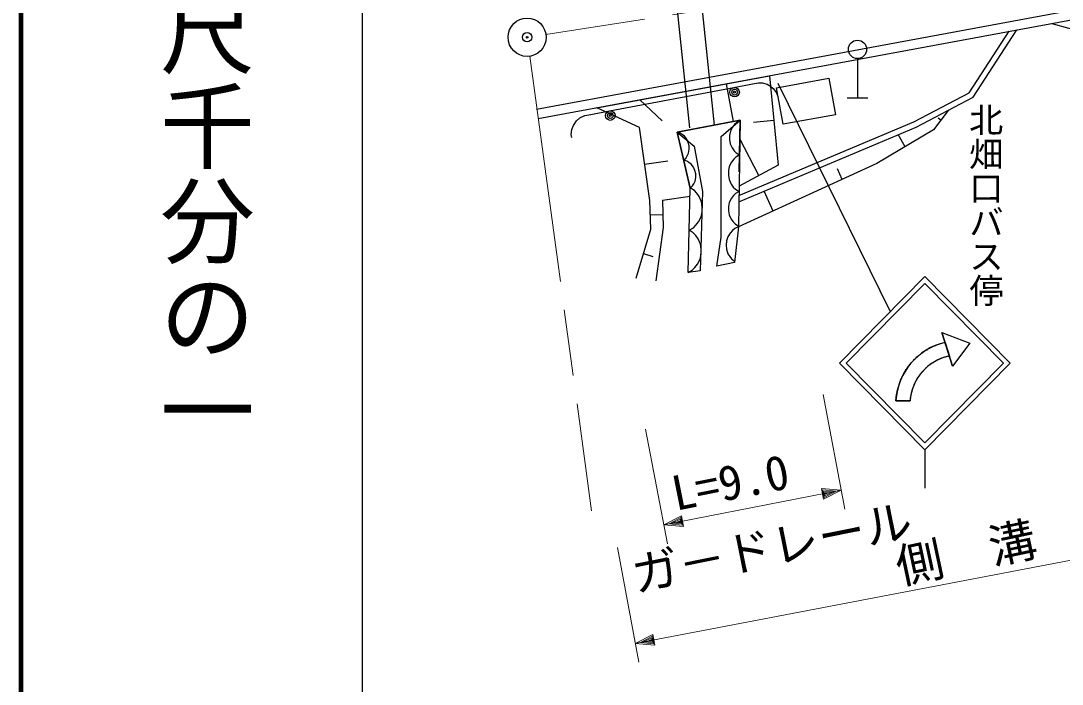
# Model space of a CAD drawing. Units: millimetres, scale not verified. Extents: x 40000 to 680000, y 20000 to 380000.
# Drawn here: x 40000 to 94911, y 249042 to 284042 of the extents above; entities that cross this region are included whole.
import ezdxf
from ezdxf.enums import TextEntityAlignment as Align

# ---------------------------------------------------------------- set-up
doc = ezdxf.new("R2010")
doc.units = ezdxf.units.MM
doc.header["$LTSCALE"] = 1000
doc.header["$PDMODE"] = 32
doc.header["$PDSIZE"] = 500
doc.linetypes.add('CHAIN', pattern=[18.5, 12, -1.5, 3.5, -1.5])
for name, color, linetype, lineweight in [('M-BGD', 7, 'Continuous', 25), ('M-BMK', 2, 'CHAIN', 13), ('M-BMK-SRVR', 3, 'Continuous', 25), ('M-STR-HTXT', 7, 'Continuous', 13), ('M-STR-STRC', 7, 'Continuous', 25), ('M-TTL', 2, 'Continuous', 140), ('M-TTL-BAND', 7, 'Continuous', 25)]:
    doc.layers.add(name, color=color, linetype=linetype, lineweight=lineweight)
doc.layers.add('M-BGD-HTXT', color=7, linetype='Continuous')
doc.layers.add('M-OTRS', color=6, linetype='Continuous')
doc.styles.add('@ＭＳ ゴシック', font='')
doc.styles.add('ＭＳ ゴシック', font='')
doc.styles.get('@ＭＳ ゴシック').set_extended_font_data('@MS Gothic')
doc.styles.get('ＭＳ ゴシック').set_extended_font_data('MS Gothic')

msp = doc.modelspace()

# ---------------------------------------------------------------- linework, layer by layer
at = {"layer": 'M-BGD'}
for p, q in [((75284, 278400), (74230, 288432)), ((76578, 278540), (75515, 288642)), ((67192, 279386), (109939, 287308)), ((67282, 278887), (110028, 286809)), ((94357, 283904), (97474, 283039)), ((90012, 280241), (92117, 283489)), ((90220, 280007), (92526, 283565)), ((84118, 282048), (84118, 279977)), ((70370, 279459), (79474, 281146)), ((79474, 281146), (79943, 276423)), ((77198, 280724), (77558, 278723)), ((77593, 280527), (78577, 280712)), ((78577, 280712), (78892, 280772)), ((78892, 280772), (79096, 280769)), ((79096, 280769), (79354, 280693)), ((79354, 280693), (79533, 280603)), ((79533, 280603), (79680, 280466)), ((79849, 280515), (82600, 281014)), ((82600, 281014), (82950, 279089)), ((71038, 279294), (77593, 280527)), ((79680, 280466), (79842, 280248)), ((79842, 280248), (79918, 280056)), ((80206, 278585), (79849, 280515)), ((79918, 280056), (79940, 279936)), ((87086, 278714), (90012, 280241)), ((72646, 279881), (73812, 278763)), ((83578, 279977), (84658, 279977)), ((87213, 278437), (90220, 280007)), ((69479, 278917), (69739, 279049)), ((69739, 279049), (70054, 279108)), ((70054, 279108), (71038, 279294)), ((72615, 278407), (70370, 279459)), ((82950, 279089), (80206, 278585)), ((88896, 279316), (88118, 278289)), ((69062, 278302), (69144, 278524)), ((69144, 278524), (69304, 278761)), ((69304, 278761), (69479, 278917)), ((73170, 274557), (72615, 278407)), ((74601, 278170), (77929, 278793)), ((77929, 278793), (74601, 278170)), ((76936, 277934), (77929, 278793)), ((77527, 278434), (77416, 278216)), ((77637, 278578), (77527, 278434)), ((77747, 278686), (77637, 278578)), ((77929, 278793), (77747, 278686)), ((77929, 278793), (77841, 273164)), ((77854, 274825), (87086, 278714)), ((77862, 274498), (87213, 278437)), ((77862, 274498), (87213, 278437)), ((77886, 276068), (77929, 278793)), ((79709, 278784), (78639, 278675)), ((88507, 278802), (88364, 278914)), ((69027, 278048), (69062, 278302)), ((69056, 277888), (69027, 278048)), ((74601, 278170), (75506, 277430)), ((74601, 278170), (75301, 275208)), ((75301, 275208), (74601, 278170)), ((74768, 278116), (74601, 278169)), ((74876, 278049), (74768, 278116)), ((74992, 277951), (74876, 278049)), ((75122, 277795), (74992, 277951)), ((76936, 272631), (76936, 277934)), ((77376, 277997), (77373, 277778)), ((77416, 278216), (77376, 277997)), ((88118, 278289), (85140, 276512)), ((86629, 277400), (86260, 278036)), ((75193, 277625), (75122, 277795)), ((75235, 277447), (75193, 277625)), ((75248, 277262), (75235, 277447)), ((75506, 277430), (75944, 275031)), ((77373, 277778), (77405, 277558)), ((77405, 277558), (77510, 277337)), ((77510, 277337), (77616, 277190)), ((78909, 275874), (77914, 277807)), ((74951, 276689), (75076, 276813)), ((75076, 276813), (75143, 276923)), ((75143, 276923), (75202, 277063)), ((75202, 277063), (75248, 277262)), ((77709, 276853), (77593, 276739)), ((77616, 277190), (77722, 277078)), ((77900, 276966), (77709, 276853)), ((77722, 277078), (77900, 276966)), ((72893, 276482), (74114, 276663)), ((75118, 276636), (74951, 276689)), ((75227, 276568), (75118, 276636)), ((75342, 276471), (75227, 276568)), ((75472, 276315), (75342, 276471)), ((75543, 276144), (75472, 276315)), ((77359, 276357), (77317, 276126)), ((77476, 276587), (77359, 276357)), ((77593, 276739), (77476, 276587)), ((85140, 276512), (77841, 273164)), ((79943, 276423), (77875, 275326)), ((83315, 275675), (83063, 276241)), ((75585, 275966), (75543, 276144)), ((75552, 275583), (75598, 275782)), ((75598, 275782), (75585, 275966)), ((77317, 276126), (77313, 275895)), ((77313, 275895), (77348, 275663)), ((77348, 275663), (77458, 275430)), ((75185, 270765), (75301, 275208)), ((75301, 275208), (75426, 275333)), ((75518, 275090), (75302, 275230)), ((75426, 275333), (75493, 275443)), ((75493, 275443), (75552, 275583)), ((77458, 275430), (77570, 275274)), ((77570, 275274), (77682, 275156)), ((77682, 275156), (77870, 275037)), ((73229, 273046), (73170, 274557)), ((73842, 274586), (75290, 274795)), ((73842, 274586), (73871, 273135)), ((75647, 274952), (75518, 275090)), ((75774, 274770), (75647, 274952)), ((75899, 274499), (75774, 274770)), ((75944, 275031), (75827, 270854)), ((77469, 274678), (77357, 274461)), ((77579, 274823), (77469, 274678)), ((77689, 274931), (77579, 274823)), ((77870, 275037), (77689, 274931)), ((79666, 274001), (79194, 275060)), ((75936, 274230), (75899, 274499)), ((75929, 273962), (75936, 274230)), ((77318, 274242), (77314, 274023)), ((77314, 274023), (77347, 273803)), ((77357, 274461), (77318, 274242)), ((73199, 273801), (73857, 273827)), ((75739, 273431), (75878, 273695)), ((75878, 273695), (75929, 273962)), ((77347, 273803), (77452, 273582)), ((77452, 273582), (77557, 273434)), ((72440, 270469), (73229, 273046)), ((73871, 273135), (73491, 270321)), ((75243, 272997), (75467, 273125)), ((75460, 272857), (75243, 272997)), ((75467, 273125), (75602, 273256)), ((75602, 273256), (75739, 273431)), ((77531, 272979), (77408, 272846)), ((77650, 273076), (77531, 272979)), ((77557, 273434), (77664, 273323)), ((77841, 273164), (77637, 271298)), ((77841, 273164), (77650, 273076)), ((77664, 273323), (77842, 273210)), ((75588, 272720), (75460, 272857)), ((75716, 272538), (75588, 272720)), ((75841, 272266), (75716, 272538)), ((76703, 271091), (76936, 272631)), ((77217, 272426), (77193, 272208)), ((77277, 272640), (77217, 272426)), ((77408, 272846), (77277, 272640)), ((75877, 271997), (75841, 272266)), ((75870, 271729), (75877, 271997)), ((77193, 272208), (77205, 271986)), ((77205, 271986), (77288, 271756)), ((72834, 271757), (73324, 271603)), ((75680, 271198), (75819, 271463)), ((75819, 271463), (75870, 271729)), ((77637, 271298), (76703, 271091)), ((77288, 271756), (77380, 271599)), ((77380, 271599), (77475, 271478)), ((77475, 271478), (77642, 271348)), ((75185, 270765), (75408, 270893)), ((75827, 270854), (75185, 270765)), ((75408, 270893), (75544, 271023)), ((75544, 271023), (75680, 271198))]:
    msp.add_line(p, q, dxfattribs=at)
for centre, major_axis in [((84118, 282535), (0, 487)), ((77639, 280278), (0, 254)), ((77639, 280278), (0, 152)), ((77639, 280278), (0, 50.8)), ((71083, 279044), (0, 254)), ((71083, 279044), (0, 152)), ((71083, 279044), (0, 50.8))]:
    msp.add_ellipse(centre, major_axis=major_axis, ratio=0.985579, dxfattribs=at)
at = {"layer": 'M-BMK'}
for p, q in [((164294, 298288), (67687, 283328)), ((66835, 282170), (70098, 258193))]:
    msp.add_line(p, q, dxfattribs=at)
at = {"layer": 'M-BMK-SRVR'}
for major_axis in [(0, 1015), (0, 40.6)]:
    msp.add_ellipse((66698, 283175), major_axis=major_axis, ratio=0.985579, dxfattribs=at)
at = {"layer": 'M-OTRS'}
msp.add_point((66698, 283175), dxfattribs=at)
at = {"layer": 'M-STR-HTXT'}
for p, q in [((83451, 258277), (82305, 264329)), ((72947, 262505), (74093, 256453)), ((72398, 251192), (115145, 259364)), ((73905, 257450), (83262, 259273)), ((82332, 258803), (82227, 259361)), ((82227, 259361), (83262, 259273)), ((82356, 258890), (82281, 259289)), ((82281, 259289), (82987, 259220)), ((83262, 259273), (82332, 258803)), ((82381, 258978), (82335, 259217)), ((82335, 259217), (82830, 259189)), ((82987, 259220), (82356, 258890)), ((82830, 259189), (82381, 258978)), ((82405, 259065), (82390, 259145)), ((82390, 259145), (82594, 259143)), ((82594, 259143), (82405, 259065)), ((73905, 257450), (74834, 257920)), ((74180, 257503), (74810, 257833)), ((74337, 257534), (74786, 257745)), ((74831, 257506), (74337, 257534)), ((74573, 257580), (74762, 257658)), ((74777, 257578), (74573, 257580)), ((74762, 257658), (74777, 257578)), ((74786, 257745), (74831, 257506)), ((74810, 257833), (74885, 257434)), ((74834, 257920), (74940, 257362)), ((74940, 257362), (73905, 257450)), ((74885, 257434), (74180, 257503)), ((71459, 256251), (72583, 250195)), ((72398, 251192), (73329, 251660)), ((72673, 251245), (73305, 251572)), ((73305, 251572), (73379, 251173)), ((73329, 251660), (73433, 251101)), ((73433, 251101), (72398, 251192)), ((73379, 251173), (72673, 251245)), ((72831, 251275), (73280, 251485)), ((73325, 251246), (72831, 251275)), ((73067, 251320), (73256, 251398)), ((73271, 251318), (73067, 251320)), ((73256, 251398), (73271, 251318)), ((73280, 251485), (73325, 251246))]:
    msp.add_line(p, q, dxfattribs=at)
at = {"layer": 'M-STR-STRC'}
for p, q in [((79920, 280758), (85844, 268702)), ((83164, 265982), (87666, 270550)), ((83517, 265982), (87666, 270191)), ((92168, 265982), (87666, 270550)), ((91814, 265982), (87666, 270191)), ((88573, 267604), (90043, 267031)), ((88573, 267604), (89131, 265829)), ((88573, 267604), (90043, 267031)), ((88573, 267604), (89131, 265829)), ((88738, 267076), (88573, 267604)), ((88573, 267604), (90043, 267031)), ((89131, 265829), (88573, 267604)), ((88573, 267604), (90043, 267031)), ((88079, 266851), (88132, 266875)), ((88132, 266875), (88186, 266898)), ((88186, 266898), (88239, 266920)), ((88239, 266920), (88294, 266942)), ((88294, 266942), (88348, 266962)), ((88348, 266962), (88403, 266981)), ((88403, 266981), (88458, 267000)), ((88458, 267000), (88514, 267017)), ((88514, 267017), (88570, 267033)), ((88570, 267033), (88626, 267049)), ((88626, 267049), (88682, 267063)), ((88738, 267076), (88682, 267063)), ((88738, 267076), (88965, 266356)), ((88738, 267076), (88965, 266356)), ((90043, 267031), (89131, 265829)), ((90043, 267031), (89131, 265829)), ((90043, 267031), (89131, 265829)), ((90043, 267031), (89131, 265829)), ((87255, 266305), (87299, 266344)), ((87299, 266344), (87343, 266382)), ((87343, 266382), (87388, 266419)), ((87388, 266419), (87434, 266456)), ((87434, 266456), (87480, 266491)), ((87480, 266491), (87527, 266526)), ((87527, 266526), (87575, 266560)), ((87575, 266560), (87623, 266593)), ((87623, 266593), (87672, 266625)), ((87672, 266625), (87721, 266657)), ((87721, 266657), (87770, 266687)), ((87770, 266687), (87821, 266717)), ((87821, 266717), (87871, 266745)), ((87871, 266745), (87923, 266773)), ((87923, 266773), (87974, 266800)), ((87974, 266800), (88027, 266826)), ((88027, 266826), (88079, 266851)), ((88833, 266326), (88789, 266314)), ((88877, 266337), (88833, 266326)), ((88921, 266347), (88877, 266337)), ((88965, 266356), (88921, 266347)), ((89131, 265829), (88965, 266356)), ((83164, 265982), (87666, 261414)), ((83517, 265982), (87666, 261773)), ((86752, 265736), (86786, 265784)), ((86786, 265784), (86821, 265831)), ((86821, 265831), (86857, 265877)), ((86857, 265877), (86893, 265923)), ((86893, 265923), (86930, 265969)), ((86930, 265969), (86968, 266013)), ((86968, 266013), (87007, 266057)), ((87007, 266057), (87047, 266100)), ((87047, 266100), (87087, 266143)), ((87087, 266143), (87128, 266184)), ((87128, 266184), (87170, 266226)), ((87170, 266226), (87212, 266266)), ((87212, 266266), (87255, 266305)), ((87666, 261773), (91814, 265982)), ((87666, 261414), (92168, 265982)), ((87798, 265787), (87764, 265757)), ((87833, 265816), (87798, 265787)), ((87868, 265845), (87833, 265816)), ((87904, 265873), (87868, 265845)), ((87940, 265900), (87904, 265873)), ((87976, 265927), (87940, 265900)), ((88014, 265953), (87976, 265927)), ((88051, 265978), (88014, 265953)), ((88089, 266003), (88051, 265978)), ((88128, 266027), (88089, 266003)), ((88166, 266050), (88128, 266027)), ((88206, 266073), (88166, 266050)), ((88245, 266095), (88206, 266073)), ((88285, 266116), (88245, 266095)), ((88326, 266137), (88285, 266116)), ((88366, 266156), (88326, 266137)), ((88407, 266176), (88366, 266156)), ((88449, 266194), (88407, 266176)), ((88490, 266212), (88449, 266194)), ((88532, 266229), (88490, 266212)), ((88574, 266245), (88532, 266229)), ((88617, 266260), (88574, 266245)), ((88660, 266275), (88617, 266260)), ((88703, 266289), (88660, 266275)), ((88746, 266302), (88703, 266289)), ((88789, 266314), (88746, 266302)), ((86434, 265175), (86459, 265228)), ((86459, 265228), (86484, 265281)), ((86484, 265281), (86510, 265334)), ((86510, 265334), (86538, 265386)), ((86538, 265386), (86566, 265437)), ((86566, 265437), (86595, 265489)), ((86595, 265489), (86624, 265539)), ((86624, 265539), (86655, 265589)), ((86655, 265589), (86687, 265639)), ((86687, 265639), (86719, 265688)), ((86719, 265688), (86752, 265736)), ((87318, 265242), (87293, 265204)), ((87343, 265280), (87318, 265242)), ((87369, 265318), (87343, 265280)), ((87396, 265354), (87369, 265318)), ((87423, 265391), (87396, 265354)), ((87451, 265427), (87423, 265391)), ((87480, 265462), (87451, 265427)), ((87509, 265497), (87480, 265462)), ((87539, 265532), (87509, 265497)), ((87569, 265565), (87539, 265532)), ((87600, 265599), (87569, 265565)), ((87632, 265632), (87600, 265599)), ((87664, 265664), (87632, 265632)), ((87697, 265695), (87664, 265664)), ((87730, 265726), (87697, 265695)), ((87764, 265757), (87730, 265726)), ((86242, 264619), (86257, 264676)), ((86257, 264676), (86273, 264733)), ((86273, 264733), (86290, 264789)), ((86290, 264789), (86307, 264845)), ((86307, 264845), (86326, 264901)), ((86326, 264901), (86346, 264957)), ((86346, 264957), (86367, 265012)), ((86367, 265012), (86388, 265066)), ((86388, 265066), (86411, 265121)), ((86411, 265121), (86434, 265175)), ((87033, 264672), (87018, 264628)), ((87049, 264715), (87033, 264672)), ((87065, 264757), (87049, 264715)), ((87082, 264800), (87065, 264757)), ((87100, 264842), (87082, 264800)), ((87119, 264883), (87100, 264842)), ((87138, 264925), (87119, 264883)), ((87158, 264966), (87138, 264925)), ((87179, 265007), (87158, 264966)), ((87200, 265047), (87179, 265007)), ((87222, 265087), (87200, 265047)), ((87245, 265126), (87222, 265087)), ((87269, 265165), (87245, 265126)), ((87293, 265204), (87269, 265165)), ((86152, 264097), (86158, 264156)), ((86158, 264156), (86165, 264214)), ((86165, 264214), (86173, 264273)), ((86173, 264273), (86182, 264331)), ((86182, 264331), (86192, 264389)), ((86192, 264389), (86203, 264447)), ((86203, 264447), (86215, 264505)), ((86215, 264505), (86228, 264562)), ((86228, 264562), (86242, 264619)), ((86904, 264139), (86898, 264093)), ((86910, 264184), (86904, 264139)), ((86918, 264229), (86910, 264184)), ((86926, 264274), (86918, 264229)), ((86934, 264319), (86926, 264274)), ((86944, 264364), (86934, 264319)), ((86955, 264409), (86944, 264364)), ((86966, 264453), (86955, 264409)), ((86978, 264497), (86966, 264453)), ((86990, 264541), (86978, 264497)), ((87004, 264585), (86990, 264541)), ((87018, 264628), (87004, 264585)), ((86145, 263999), (86147, 264039)), ((86888, 263998), (86145, 263999)), ((86145, 263999), (86888, 263998)), ((86147, 264039), (86152, 264097)), ((86893, 264048), (86889, 264002)), ((86898, 264093), (86893, 264048)), ((87666, 261414), (87666, 259384))]:
    msp.add_line(p, q, dxfattribs=at)
for major_axis, start_param, end_param in [((0, 3377), 0.220402, 1.506162), ((0, 2624), 0.194876, 1.488068)]:
    msp.add_ellipse((89466, 263781), major_axis=major_axis, ratio=0.985579, start_param=start_param, end_param=end_param, dxfattribs=at)
at = {"layer": 'M-TTL'}
msp.add_line((40000, 380000), (40000, 20000), dxfattribs=at)
at = {"layer": 'M-TTL-BAND'}
msp.add_line((58000, 370000), (58000, 20000), dxfattribs=at)

# ---------------------------------------------------------------- texts
at = {"layer": 'M-BGD-HTXT', "style": '@ＭＳ ゴシック'}
msp.add_text('北畑口バス停', height=1320, rotation=270.143, dxfattribs=at).set_placement((90874, 279730), align=Align.MIDDLE_LEFT)
at = {"layer": 'M-STR-HTXT', "style": 'ＭＳ ゴシック'}
for s, rotation, p in [('L=9.0', 11.258, (74640, 257646)), ('ガ－ドレール', 11.36, (72526, 253352)), ('側\u3000溝', 11.968, (86473, 253768))]:
    msp.add_text(s, height=1833, rotation=rotation, dxfattribs=at).set_placement(p, align=Align.BOTTOM_LEFT)
at = {"layer": 'M-TTL-BAND', "style": '@ＭＳ ゴシック'}
msp.add_text('縮尺千分の一', height=3666, rotation=270, dxfattribs=at).set_placement((49777, 261030), align=Align.MIDDLE_RIGHT)

doc.saveas('drawing.dxf')
